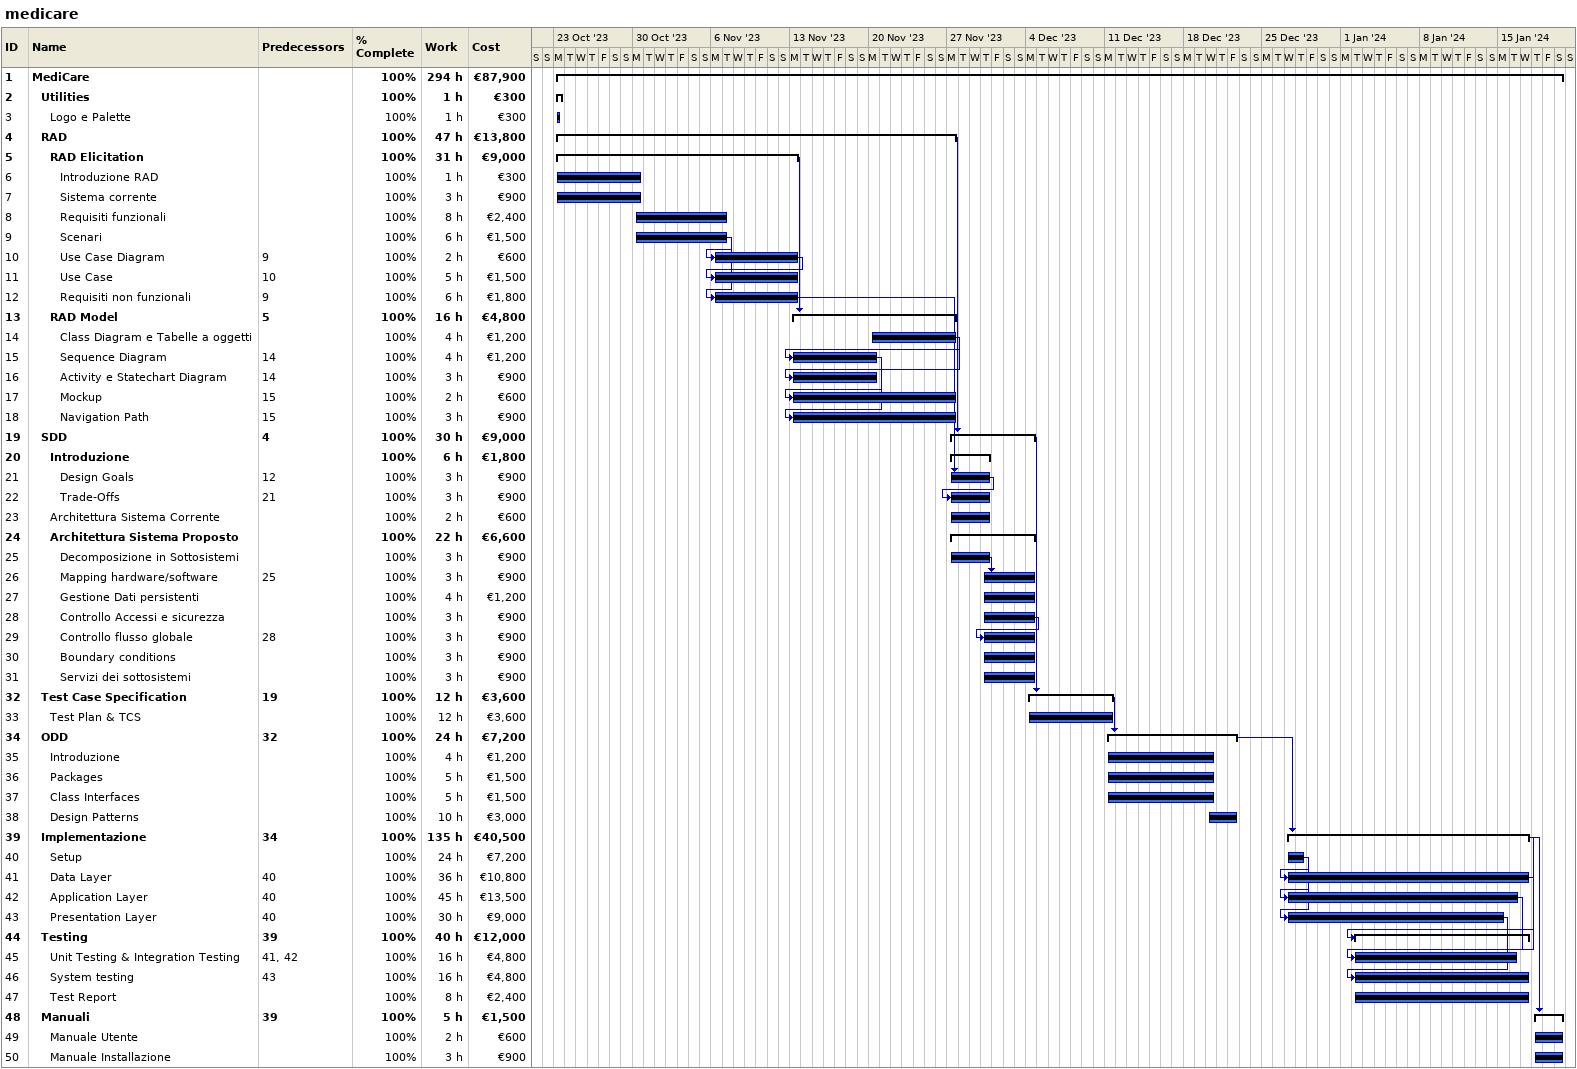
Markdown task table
medicare

| ID | Level | Task | Start | Finish | Predecessors | % complete | Work (h) | Cost (€) |
|---|---|---|---|---|---|---|---|---|
| 1 | 1 | **MediCare** | 2023-10-23 | 2024-01-20 |  | 100 | 294 | 87900 |
| 2 | 2 | **Utilities** | 2023-10-23 | 2023-10-23 |  | 100 | 1 | 300 |
| 3 | 3 | Logo e Palette | 2023-10-23 | 2023-10-23 |  | 100 | 1 | 300 |
| 4 | 2 | **RAD** | 2023-10-23 | 2023-11-27 |  | 100 | 47 | 13800 |
| 5 | 3 | **RAD Elicitation** | 2023-10-23 | 2023-11-13 |  | 100 | 31 | 9000 |
| 6 | 4 | Introduzione RAD | 2023-10-23 | 2023-10-30 |  | 100 | 1 | 300 |
| 7 | 4 | Sistema corrente | 2023-10-23 | 2023-10-30 |  | 100 | 3 | 900 |
| 8 | 4 | Requisiti funzionali | 2023-10-30 | 2023-11-07 |  | 100 | 8 | 2400 |
| 9 | 4 | Scenari | 2023-10-30 | 2023-11-07 |  | 100 | 6 | 1500 |
| 10 | 4 | Use Case Diagram | 2023-11-06 | 2023-11-13 | 9 | 100 | 2 | 600 |
| 11 | 4 | Use Case | 2023-11-06 | 2023-11-13 | 10 | 100 | 5 | 1500 |
| 12 | 4 | Requisiti non funzionali | 2023-11-06 | 2023-11-13 | 9 | 100 | 6 | 1800 |
| 13 | 3 | **RAD Model** | 2023-11-13 | 2023-11-27 | 5 | 100 | 16 | 4800 |
| 14 | 4 | Class Diagram e Tabelle a oggetti | 2023-11-20 | 2023-11-27 |  | 100 | 4 | 1200 |
| 15 | 4 | Sequence Diagram | 2023-11-13 | 2023-11-20 | 14 | 100 | 4 | 1200 |
| 16 | 4 | Activity e Statechart Diagram | 2023-11-13 | 2023-11-20 | 14 | 100 | 3 | 900 |
| 17 | 4 | Mockup | 2023-11-13 | 2023-11-27 | 15 | 100 | 2 | 600 |
| 18 | 4 | Navigation Path | 2023-11-13 | 2023-11-27 | 15 | 100 | 3 | 900 |
| 19 | 2 | **SDD** | 2023-11-27 | 2023-12-04 | 4 | 100 | 30 | 9000 |
| 20 | 3 | **Introduzione** | 2023-11-27 | 2023-11-30 |  | 100 | 6 | 1800 |
| 21 | 4 | Design Goals | 2023-11-27 | 2023-11-30 | 12 | 100 | 3 | 900 |
| 22 | 4 | Trade-Offs | 2023-11-27 | 2023-11-30 | 21 | 100 | 3 | 900 |
| 23 | 3 | Architettura Sistema Corrente | 2023-11-27 | 2023-11-30 |  | 100 | 2 | 600 |
| 24 | 3 | **Architettura Sistema Proposto** | 2023-11-27 | 2023-12-04 |  | 100 | 22 | 6600 |
| 25 | 4 | Decomposizione in Sottosistemi | 2023-11-27 | 2023-11-30 |  | 100 | 3 | 900 |
| 26 | 4 | Mapping hardware/software | 2023-11-30 | 2023-12-04 | 25 | 100 | 3 | 900 |
| 27 | 4 | Gestione Dati persistenti | 2023-11-30 | 2023-12-04 |  | 100 | 4 | 1200 |
| 28 | 4 | Controllo Accessi e sicurezza | 2023-11-30 | 2023-12-04 |  | 100 | 3 | 900 |
| 29 | 4 | Controllo flusso globale | 2023-11-30 | 2023-12-04 | 28 | 100 | 3 | 900 |
| 30 | 4 | Boundary conditions | 2023-11-30 | 2023-12-04 |  | 100 | 3 | 900 |
| 31 | 4 | Servizi dei sottosistemi | 2023-11-30 | 2023-12-04 |  | 100 | 3 | 900 |
| 32 | 2 | **Test Case Specification** | 2023-12-04 | 2023-12-11 | 19 | 100 | 12 | 3600 |
| 33 | 3 | Test Plan & TCS | 2023-12-04 | 2023-12-11 |  | 100 | 12 | 3600 |
| 34 | 2 | **ODD** | 2023-12-11 | 2023-12-22 | 32 | 100 | 24 | 7200 |
| 35 | 3 | Introduzione | 2023-12-11 | 2023-12-20 |  | 100 | 4 | 1200 |
| 36 | 3 | Packages | 2023-12-11 | 2023-12-20 |  | 100 | 5 | 1500 |
| 37 | 3 | Class Interfaces | 2023-12-11 | 2023-12-20 |  | 100 | 5 | 1500 |
| 38 | 3 | Design Patterns | 2023-12-20 | 2023-12-22 |  | 100 | 10 | 3000 |
| 39 | 2 | **Implementazione** | 2023-12-27 | 2024-01-17 | 34 | 100 | 135 | 40500 |
| 40 | 3 | Setup | 2023-12-27 | 2023-12-28 |  | 100 | 24 | 7200 |
| 41 | 3 | Data Layer | 2023-12-27 | 2024-01-17 | 40 | 100 | 36 | 10800 |
| 42 | 3 | Application Layer | 2023-12-27 | 2024-01-16 | 40 | 100 | 45 | 13500 |
| 43 | 3 | Presentation Layer | 2023-12-27 | 2024-01-15 | 40 | 100 | 30 | 9000 |
| 44 | 2 | **Testing** | 2024-01-02 | 2024-01-17 | 39 | 100 | 40 | 12000 |
| 45 | 3 | Unit Testing & Integration Testing | 2024-01-02 | 2024-01-16 | 41, 42 | 100 | 16 | 4800 |
| 46 | 3 | System testing | 2024-01-02 | 2024-01-17 | 43 | 100 | 16 | 4800 |
| 47 | 3 | Test Report | 2024-01-02 | 2024-01-17 |  | 100 | 8 | 2400 |
| 48 | 2 | **Manuali** | 2024-01-18 | 2024-01-20 | 39 | 100 | 5 | 1500 |
| 49 | 3 | Manuale Utente | 2024-01-18 | 2024-01-20 |  | 100 | 2 | 600 |
| 50 | 3 | Manuale Installazione | 2024-01-18 | 2024-01-20 |  | 100 | 3 | 900 |
